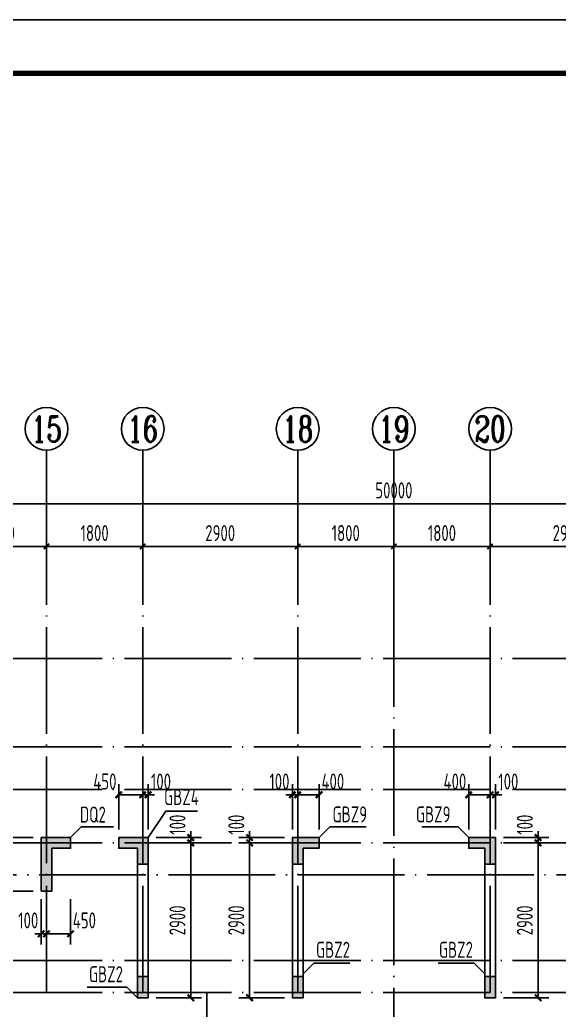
# Model space of a CAD drawing. Extents: x -1712635 to -854203, y -534641 to -21985.
# Drawn here: x -1343031 to -1332938, y -217615 to -199075 of the extents above; entities that cross this region are included whole.
import ezdxf
from ezdxf.enums import TextEntityAlignment as Align

# ---------------------------------------------------------------- set-up
doc = ezdxf.new("R2010")
doc.units = 0
doc.header["$LTSCALE"] = 1000
doc.linetypes.add('DOTE', pattern=[2.42, 2, -0.2, 0.02, -0.2])
doc.layers.get('0').update_dxf_attribs({"linetype": 'CONTINUOUS'})
doc.layers.get('Defpoints').update_dxf_attribs({"linetype": 'CONTINUOUS'})
for name, color, linetype in [('-TK', 7, 'CONTINUOUS'), ('A-AXIS', 1, 'CONTINUOUS'), ('A-DOTE', 10, 'DOTE'), ('AXIS_NUM', 7, 'CONTINUOUS'), ('S-Q墙实线', 6, 'CONTINUOUS'), ('S-Q墙标注', 3, 'CONTINUOUS'), ('S-X详图填充', 252, 'CONTINUOUS'), ('S-X详图实线', 4, 'CONTINUOUS'), ('S-Y一般标注', 3, 'CONTINUOUS'), ('S-Z柱编号', 6, 'CONTINUOUS')]:
    doc.layers.add(name, color=color, linetype=linetype)
doc.styles.add('TSSD_Axis', font='complex.shx', dxfattribs={"width": 0.7, "bigfont": 'hztxt.shx'})
doc.styles.add('TSSD_DIMENSION', font='Tssdeng.shx', dxfattribs={"width": 0.7, "bigfont": 'tssdchn.shx'})
doc.styles.add('TSSD_REIN', font='tssdeng.shx', dxfattribs={"width": 0.7, "height": 300, "bigfont": 'tssdchn.shx'})
doc.styles.add('结构文字', font='zstxt.shx', dxfattribs={"width": 0.7, "bigfont": 'zshz.shx'})
doc.dimstyles.new('STRUCK', dxfattribs={"dimtxt": 400, "dimasz": 121, "dimexe": 200, "dimexo": 150, "dimgap": 115, "dimtad": 1, "dimdec": 0, "dimdsep": 46, "dimtxsty": '结构文字', "dimblk": 'ARCHTICK', "dimcen": 400, "dimclrd": 3, "dimclre": 3, "dimclrt": 7, "dimadec": 0, "dimazin": 0, "dimtfac": 1, "dimtdec": 0, "dimtix": 1, "dimtmove": 2, "dimatfit": 3, "dimldrblk": '_DIMX', "dimfxl": 0, "dimtolj": 1, "dimtzin": 0, "dimarcsym": 0})
doc.dimstyles.new('TSSD_100_100', dxfattribs={"dimtxt": 300, "dimasz": 100, "dimexe": 100, "dimexo": 250, "dimgap": 100, "dimtad": 1, "dimdec": 0, "dimzin": 0, "dimdsep": 46, "dimtxsty": 'TSSD_DIMENSION', "dimblk": 'ARCHTICK', "dimcen": 0, "dimdle": 100, "dimclrt": 7, "dimadec": 0, "dimazin": 0, "dimtfac": 1, "dimtdec": 0, "dimtix": 1, "dimtmove": 2, "dimatfit": 3, "dimldrblk": 'ARCHTICK', "dimfxl": 0, "dimtolj": 1, "dimtzin": 0, "dimarcsym": 0})

# ---------------------------------------------------------------- blocks, each defined once
blk = doc.blocks.new('ts_axno')
at = {"color": 0, "linetype": 'ByBlock', "lineweight": -2}
blk.add_circle((0, 0), 0.5, dxfattribs=at)
at = {"color": 0, "linetype": 'ByBlock', "lineweight": -2, "style": 'TSSD_Axis', "width": 0.7}
blk.add_attdef('A', text='', height=0.6, dxfattribs=at).set_placement((0, 0), align=Align.MIDDLE_CENTER)
blk = doc.blocks.new('_ArchTick')
at = {"color": 0, "const_width": 0.35}
blk.add_lwpolyline([(-0.5, -0.5), (0.5, 0.5)], dxfattribs=at)
blk = doc.blocks.new('*D124')
at = {"layer": 'Defpoints', "color": 0}
for p in [(23100, 19250), (21400, 18250), (23100, 18250)]:
    blk.add_point(p, dxfattribs=at)
at = {"layer": 'S-Y一般标注', "color": 0, "lineweight": -2}
for p, q in [((21400, 18500), (21400, 19350)), ((23100, 18500), (23100, 19350)), ((21300, 19250), (23200, 19250))]:
    blk.add_line(p, q, dxfattribs=at)
at = {"layer": 'S-Y一般标注', "color": 0, "lineweight": -2, "xscale": 100, "yscale": 100, "zscale": 100, "rotation": 180}
blk.add_blockref('_ArchTick', (21400, 19250), dxfattribs=at)
at = {"layer": 'S-Y一般标注', "color": 0, "lineweight": -2, "xscale": 100, "yscale": 100, "zscale": 100}
blk.add_blockref('_ArchTick', (23100, 19250), dxfattribs=at)
at = {"layer": 'S-Y一般标注', "color": 7, "insert": (22250, 19500), "char_height": 300, "attachment_point": 5, "style": 'TSSD_DIMENSION'}
blk.add_mtext('\\A1;1700', dxfattribs=at)
blk = doc.blocks.new('*D125')
at = {"layer": 'Defpoints', "color": 0}
for p in [(24900, 19250), (23100, 18250), (24900, 18250)]:
    blk.add_point(p, dxfattribs=at)
at = {"layer": 'S-Y一般标注', "color": 0, "lineweight": -2}
for p, q in [((23100, 18500), (23100, 19350)), ((24900, 18500), (24900, 19350)), ((23000, 19250), (25000, 19250))]:
    blk.add_line(p, q, dxfattribs=at)
at = {"layer": 'S-Y一般标注', "color": 0, "lineweight": -2, "xscale": 100, "yscale": 100, "zscale": 100, "rotation": 180}
blk.add_blockref('_ArchTick', (23100, 19250), dxfattribs=at)
at = {"layer": 'S-Y一般标注', "color": 0, "lineweight": -2, "xscale": 100, "yscale": 100, "zscale": 100}
blk.add_blockref('_ArchTick', (24900, 19250), dxfattribs=at)
at = {"layer": 'S-Y一般标注', "color": 7, "insert": (24000, 19500), "char_height": 300, "attachment_point": 5, "style": 'TSSD_DIMENSION'}
blk.add_mtext('\\A1;1800', dxfattribs=at)
blk = doc.blocks.new('*D126')
at = {"layer": 'Defpoints', "color": 0}
for p in [(27800, 19250), (24900, 18250), (27800, 18250)]:
    blk.add_point(p, dxfattribs=at)
at = {"layer": 'S-Y一般标注', "color": 0, "lineweight": -2}
for p, q in [((24900, 18500), (24900, 19350)), ((27800, 18500), (27800, 19350)), ((24800, 19250), (27900, 19250))]:
    blk.add_line(p, q, dxfattribs=at)
at = {"layer": 'S-Y一般标注', "color": 0, "lineweight": -2, "xscale": 100, "yscale": 100, "zscale": 100, "rotation": 180}
blk.add_blockref('_ArchTick', (24900, 19250), dxfattribs=at)
at = {"layer": 'S-Y一般标注', "color": 0, "lineweight": -2, "xscale": 100, "yscale": 100, "zscale": 100}
blk.add_blockref('_ArchTick', (27800, 19250), dxfattribs=at)
at = {"layer": 'S-Y一般标注', "color": 7, "insert": (26350, 19500), "char_height": 300, "attachment_point": 5, "style": 'TSSD_DIMENSION'}
blk.add_mtext('\\A1;2900', dxfattribs=at)
blk = doc.blocks.new('*D127')
at = {"layer": 'Defpoints', "color": 0}
for p in [(29600, 19250), (27800, 18250), (29600, 18250)]:
    blk.add_point(p, dxfattribs=at)
at = {"layer": 'S-Y一般标注', "color": 0, "lineweight": -2}
for p, q in [((27800, 18500), (27800, 19350)), ((29600, 18500), (29600, 19350)), ((27700, 19250), (29700, 19250))]:
    blk.add_line(p, q, dxfattribs=at)
at = {"layer": 'S-Y一般标注', "color": 0, "lineweight": -2, "xscale": 100, "yscale": 100, "zscale": 100, "rotation": 180}
blk.add_blockref('_ArchTick', (27800, 19250), dxfattribs=at)
at = {"layer": 'S-Y一般标注', "color": 0, "lineweight": -2, "xscale": 100, "yscale": 100, "zscale": 100}
blk.add_blockref('_ArchTick', (29600, 19250), dxfattribs=at)
at = {"layer": 'S-Y一般标注', "color": 7, "insert": (28700, 19500), "char_height": 300, "attachment_point": 5, "style": 'TSSD_DIMENSION'}
blk.add_mtext('\\A1;1800', dxfattribs=at)
blk = doc.blocks.new('*D128')
at = {"layer": 'Defpoints', "color": 0}
for p in [(31400, 19250), (29600, 18250), (31400, 18250)]:
    blk.add_point(p, dxfattribs=at)
at = {"layer": 'S-Y一般标注', "color": 0, "lineweight": -2}
for p, q in [((29600, 18500), (29600, 19350)), ((31400, 18500), (31400, 19350)), ((29500, 19250), (31500, 19250))]:
    blk.add_line(p, q, dxfattribs=at)
at = {"layer": 'S-Y一般标注', "color": 0, "lineweight": -2, "xscale": 100, "yscale": 100, "zscale": 100, "rotation": 180}
blk.add_blockref('_ArchTick', (29600, 19250), dxfattribs=at)
at = {"layer": 'S-Y一般标注', "color": 0, "lineweight": -2, "xscale": 100, "yscale": 100, "zscale": 100}
blk.add_blockref('_ArchTick', (31400, 19250), dxfattribs=at)
at = {"layer": 'S-Y一般标注', "color": 7, "insert": (30500, 19500), "char_height": 300, "attachment_point": 5, "style": 'TSSD_DIMENSION'}
blk.add_mtext('\\A1;1800', dxfattribs=at)
blk = doc.blocks.new('*D129')
at = {"layer": 'Defpoints', "color": 0}
for p in [(34300, 19250), (31400, 18250), (34300, 18250)]:
    blk.add_point(p, dxfattribs=at)
at = {"layer": 'S-Y一般标注', "color": 0, "lineweight": -2}
for p, q in [((31400, 18500), (31400, 19350)), ((34300, 18500), (34300, 19350)), ((31300, 19250), (34400, 19250))]:
    blk.add_line(p, q, dxfattribs=at)
at = {"layer": 'S-Y一般标注', "color": 0, "lineweight": -2, "xscale": 100, "yscale": 100, "zscale": 100, "rotation": 180}
blk.add_blockref('_ArchTick', (31400, 19250), dxfattribs=at)
at = {"layer": 'S-Y一般标注', "color": 0, "lineweight": -2, "xscale": 100, "yscale": 100, "zscale": 100}
blk.add_blockref('_ArchTick', (34300, 19250), dxfattribs=at)
at = {"layer": 'S-Y一般标注', "color": 7, "insert": (32850, 19500), "char_height": 300, "attachment_point": 5, "style": 'TSSD_DIMENSION'}
blk.add_mtext('\\A1;2900', dxfattribs=at)
blk = doc.blocks.new('*D139')
at = {"layer": 'Defpoints', "color": 0}
for p in [(54600, 20050), (4600, 18250), (54600, 18250)]:
    blk.add_point(p, dxfattribs=at)
at = {"layer": 'S-Y一般标注', "color": 0, "lineweight": -2}
for p, q in [((4500, 20050), (54700, 20050)), ((4600, 18500), (4600, 20150)), ((54600, 18500), (54600, 20150))]:
    blk.add_line(p, q, dxfattribs=at)
at = {"layer": 'S-Y一般标注', "color": 0, "lineweight": -2, "xscale": 100, "yscale": 100, "zscale": 100, "rotation": 180}
blk.add_blockref('_ArchTick', (4600, 20050), dxfattribs=at)
at = {"layer": 'S-Y一般标注', "color": 0, "lineweight": -2, "xscale": 100, "yscale": 100, "zscale": 100}
blk.add_blockref('_ArchTick', (54600, 20050), dxfattribs=at)
at = {"layer": 'S-Y一般标注', "color": 7, "insert": (29600, 20300), "char_height": 300, "attachment_point": 5, "style": 'TSSD_DIMENSION'}
blk.add_mtext('\\A1;50000', dxfattribs=at)
blk = doc.blocks.new('*D1813')
at = {"layer": 'Defpoints', "color": 0}
for p in [(-1338731, -214484), (-1337931, -214484), (-1337931, -217384)]:
    blk.add_point(p, dxfattribs=at)
at = {"layer": 'S-Q墙标注', "color": 3, "lineweight": -2}
for p, q in [((-1338081, -214484), (-1338931, -214484)), ((-1338731, -217384), (-1338731, -214484)), ((-1338081, -217384), (-1338931, -217384))]:
    blk.add_line(p, q, dxfattribs=at)
at = {"layer": 'S-Q墙标注', "color": 3, "lineweight": -2, "xscale": 121, "yscale": 121, "zscale": 121}
for p, rotation in [((-1338731, -214484), 90), ((-1338731, -217384), 270)]:
    blk.add_blockref('_ArchTick', p, dxfattribs=dict(at, rotation=rotation))
at = {"layer": 'S-Q墙标注', "color": 7, "insert": (-1338981, -215934), "char_height": 300, "attachment_point": 5, "rotation": 90, "style": 'TSSD_REIN'}
blk.add_mtext('\\A1;2900', dxfattribs=at)
blk = doc.blocks.new('_DIMX')
blk.add_line((-150, 0), (150, 0))
at = {"const_width": 50}
blk.add_lwpolyline([(-70, -70), (70, 70)], dxfattribs=at)
blk = doc.blocks.new('*D1814')
at = {"layer": 'Defpoints', "color": 0}
for p in [(-1338731, -214384), (-1337931, -214384), (-1337931, -214484)]:
    blk.add_point(p, dxfattribs=at)
at = {"layer": 'S-Q墙标注', "color": 3, "lineweight": -2}
for p, q in [((-1338731, -214384), (-1338731, -214263)), ((-1338081, -214384), (-1338931, -214384)), ((-1338081, -214484), (-1338931, -214484)), ((-1338731, -214484), (-1338731, -214384)), ((-1338731, -214484), (-1338731, -214605))]:
    blk.add_line(p, q, dxfattribs=at)
at = {"layer": 'S-Q墙标注', "color": 3, "lineweight": -2, "xscale": 121, "yscale": 121, "zscale": 121}
for p, rotation in [((-1338731, -214384), 270), ((-1338731, -214484), 90)]:
    blk.add_blockref('_ArchTick', p, dxfattribs=dict(at, rotation=rotation))
at = {"layer": 'S-Q墙标注', "color": 7, "insert": (-1338981, -214142), "char_height": 300, "attachment_point": 5, "rotation": 90, "style": 'TSSD_REIN'}
blk.add_mtext('\\A1;100', dxfattribs=at)
blk = doc.blocks.new('*D1815')
at = {"layer": 'Defpoints', "color": 0}
for p in [(-1337831, -213584), (-1337831, -214384), (-1337431, -214384)]:
    blk.add_point(p, dxfattribs=at)
at = {"layer": 'S-Q墙标注', "color": 3, "lineweight": -2}
for p, q in [((-1337831, -214234), (-1337831, -213384)), ((-1337431, -214234), (-1337431, -213384)), ((-1337431, -213584), (-1337831, -213584))]:
    blk.add_line(p, q, dxfattribs=at)
at = {"layer": 'S-Q墙标注', "color": 3, "lineweight": -2, "xscale": 121, "yscale": 121, "zscale": 121, "rotation": 180}
blk.add_blockref('_ArchTick', (-1337831, -213584), dxfattribs=at)
at = {"layer": 'S-Q墙标注', "color": 3, "lineweight": -2, "xscale": 121, "yscale": 121, "zscale": 121}
blk.add_blockref('_ArchTick', (-1337431, -213584), dxfattribs=at)
at = {"layer": 'S-Q墙标注', "color": 7, "insert": (-1337173, -213334), "char_height": 300, "attachment_point": 5, "style": 'TSSD_REIN'}
blk.add_mtext('\\A1;400', dxfattribs=at)
blk = doc.blocks.new('*D1816')
at = {"layer": 'Defpoints', "color": 0}
for p in [(-1337931, -213584), (-1337931, -214384), (-1337831, -214384)]:
    blk.add_point(p, dxfattribs=at)
at = {"layer": 'S-Q墙标注', "color": 3, "lineweight": -2}
for p, q in [((-1337931, -214234), (-1337931, -213384)), ((-1337831, -214234), (-1337831, -213384)), ((-1337931, -213584), (-1338052, -213584)), ((-1337831, -213584), (-1337931, -213584)), ((-1337831, -213584), (-1337710, -213584))]:
    blk.add_line(p, q, dxfattribs=at)
at = {"layer": 'S-Q墙标注', "color": 3, "lineweight": -2, "xscale": 121, "yscale": 121, "zscale": 121}
blk.add_blockref('_ArchTick', (-1337931, -213584), dxfattribs=at)
at = {"layer": 'S-Q墙标注', "color": 3, "lineweight": -2, "xscale": 121, "yscale": 121, "zscale": 121, "rotation": 180}
blk.add_blockref('_ArchTick', (-1337831, -213584), dxfattribs=at)
at = {"layer": 'S-Q墙标注', "color": 7, "insert": (-1338173, -213334), "char_height": 300, "attachment_point": 5, "style": 'TSSD_REIN'}
blk.add_mtext('\\A1;100', dxfattribs=at)
blk = doc.blocks.new('*D1817')
at = {"layer": 'Defpoints', "color": 0}
for p in [(-1340631, -214484), (-1339831, -214484), (-1340631, -217384)]:
    blk.add_point(p, dxfattribs=at)
at = {"layer": 'S-Q墙标注', "color": 3, "lineweight": -2}
for p, q in [((-1340481, -214484), (-1339631, -214484)), ((-1339831, -217384), (-1339831, -214484)), ((-1340481, -217384), (-1339631, -217384))]:
    blk.add_line(p, q, dxfattribs=at)
at = {"layer": 'S-Q墙标注', "color": 3, "lineweight": -2, "xscale": 121, "yscale": 121, "zscale": 121}
for p, rotation in [((-1339831, -214484), 90), ((-1339831, -217384), 270)]:
    blk.add_blockref('_ArchTick', p, dxfattribs=dict(at, rotation=rotation))
at = {"layer": 'S-Q墙标注', "color": 7, "insert": (-1340081, -215934), "char_height": 300, "attachment_point": 5, "rotation": 90, "style": 'TSSD_REIN'}
blk.add_mtext('\\A1;2900', dxfattribs=at)
blk = doc.blocks.new('*D1818')
at = {"layer": 'Defpoints', "color": 0}
for p in [(-1340631, -214384), (-1340631, -214484), (-1339831, -214384)]:
    blk.add_point(p, dxfattribs=at)
at = {"layer": 'S-Q墙标注', "color": 3, "lineweight": -2}
for p, q in [((-1339831, -214384), (-1339831, -214263)), ((-1340481, -214384), (-1339631, -214384)), ((-1340481, -214484), (-1339631, -214484)), ((-1339831, -214484), (-1339831, -214384)), ((-1339831, -214484), (-1339831, -214605))]:
    blk.add_line(p, q, dxfattribs=at)
at = {"layer": 'S-Q墙标注', "color": 3, "lineweight": -2, "xscale": 121, "yscale": 121, "zscale": 121}
for p, rotation in [((-1339831, -214384), 270), ((-1339831, -214484), 90)]:
    blk.add_blockref('_ArchTick', p, dxfattribs=dict(at, rotation=rotation))
at = {"layer": 'S-Q墙标注', "color": 7, "insert": (-1340081, -214142), "char_height": 300, "attachment_point": 5, "rotation": 90, "style": 'TSSD_REIN'}
blk.add_mtext('\\A1;100', dxfattribs=at)
blk = doc.blocks.new('*D1819')
at = {"layer": 'Defpoints', "color": 0}
for p in [(-1340731, -213584), (-1340731, -214384), (-1340631, -214384)]:
    blk.add_point(p, dxfattribs=at)
at = {"layer": 'S-Q墙标注', "color": 3, "lineweight": -2}
for p, q in [((-1340731, -214234), (-1340731, -213384)), ((-1340631, -214234), (-1340631, -213384)), ((-1340731, -213584), (-1340852, -213584)), ((-1340631, -213584), (-1340731, -213584)), ((-1340631, -213584), (-1340510, -213584))]:
    blk.add_line(p, q, dxfattribs=at)
at = {"layer": 'S-Q墙标注', "color": 3, "lineweight": -2, "xscale": 121, "yscale": 121, "zscale": 121}
blk.add_blockref('_ArchTick', (-1340731, -213584), dxfattribs=at)
at = {"layer": 'S-Q墙标注', "color": 3, "lineweight": -2, "xscale": 121, "yscale": 121, "zscale": 121, "rotation": 180}
blk.add_blockref('_ArchTick', (-1340631, -213584), dxfattribs=at)
at = {"layer": 'S-Q墙标注', "color": 7, "insert": (-1340389, -213334), "char_height": 300, "attachment_point": 5, "style": 'TSSD_REIN'}
blk.add_mtext('\\A1;100', dxfattribs=at)
blk = doc.blocks.new('*D1820')
at = {"layer": 'Defpoints', "color": 0}
for p in [(-1341181, -213584), (-1341181, -214384), (-1340731, -214384)]:
    blk.add_point(p, dxfattribs=at)
at = {"layer": 'S-Q墙标注', "color": 3, "lineweight": -2}
for p, q in [((-1341181, -214234), (-1341181, -213384)), ((-1340731, -214234), (-1340731, -213384)), ((-1340731, -213584), (-1341181, -213584))]:
    blk.add_line(p, q, dxfattribs=at)
at = {"layer": 'S-Q墙标注', "color": 3, "lineweight": -2, "xscale": 121, "yscale": 121, "zscale": 121, "rotation": 180}
blk.add_blockref('_ArchTick', (-1341181, -213584), dxfattribs=at)
at = {"layer": 'S-Q墙标注', "color": 3, "lineweight": -2, "xscale": 121, "yscale": 121, "zscale": 121}
blk.add_blockref('_ArchTick', (-1340731, -213584), dxfattribs=at)
at = {"layer": 'S-Q墙标注', "color": 7, "insert": (-1341439, -213334), "char_height": 300, "attachment_point": 5, "style": 'TSSD_REIN'}
blk.add_mtext('\\A1;450', dxfattribs=at)
blk = doc.blocks.new('*D1821')
at = {"layer": 'Defpoints', "color": 0}
for p in [(-1343431, -214484), (-1342631, -214484), (-1342631, -215384)]:
    blk.add_point(p, dxfattribs=at)
at = {"layer": 'S-Q墙标注', "color": 3, "lineweight": -2}
for p, q in [((-1342781, -214484), (-1343631, -214484)), ((-1343431, -215384), (-1343431, -214484)), ((-1342781, -215384), (-1343631, -215384))]:
    blk.add_line(p, q, dxfattribs=at)
at = {"layer": 'S-Q墙标注', "color": 3, "lineweight": -2, "xscale": 121, "yscale": 121, "zscale": 121}
for p, rotation in [((-1343431, -214484), 90), ((-1343431, -215384), 270)]:
    blk.add_blockref('_ArchTick', p, dxfattribs=dict(at, rotation=rotation))
at = {"layer": 'S-Q墙标注', "color": 7, "insert": (-1343681, -214934), "char_height": 300, "attachment_point": 5, "rotation": 90, "style": 'TSSD_REIN'}
blk.add_mtext('\\A1;900', dxfattribs=at)
blk = doc.blocks.new('*D1822')
at = {"layer": 'Defpoints', "color": 0}
for p in [(-1343431, -214384), (-1342631, -214384), (-1342631, -214484)]:
    blk.add_point(p, dxfattribs=at)
at = {"layer": 'S-Q墙标注', "color": 3, "lineweight": -2}
for p, q in [((-1343431, -214384), (-1343431, -214263)), ((-1342781, -214384), (-1343631, -214384)), ((-1342781, -214484), (-1343631, -214484)), ((-1343431, -214484), (-1343431, -214384)), ((-1343431, -214484), (-1343431, -214605))]:
    blk.add_line(p, q, dxfattribs=at)
at = {"layer": 'S-Q墙标注', "color": 3, "lineweight": -2, "xscale": 121, "yscale": 121, "zscale": 121}
for p, rotation in [((-1343431, -214384), 270), ((-1343431, -214484), 90)]:
    blk.add_blockref('_ArchTick', p, dxfattribs=dict(at, rotation=rotation))
at = {"layer": 'S-Q墙标注', "color": 7, "insert": (-1343681, -214142), "char_height": 300, "attachment_point": 5, "rotation": 90, "style": 'TSSD_REIN'}
blk.add_mtext('\\A1;100', dxfattribs=at)
blk = doc.blocks.new('*D1823')
at = {"layer": 'Defpoints', "color": 0}
for p in [(-1342531, -215384), (-1342081, -215384), (-1342531, -216184)]:
    blk.add_point(p, dxfattribs=at)
at = {"layer": 'S-Q墙标注', "color": 3, "lineweight": -2}
for p, q in [((-1342531, -215534), (-1342531, -216384)), ((-1342081, -215534), (-1342081, -216384)), ((-1342081, -216184), (-1342531, -216184))]:
    blk.add_line(p, q, dxfattribs=at)
at = {"layer": 'S-Q墙标注', "color": 3, "lineweight": -2, "xscale": 121, "yscale": 121, "zscale": 121, "rotation": 180}
blk.add_blockref('_ArchTick', (-1342531, -216184), dxfattribs=at)
at = {"layer": 'S-Q墙标注', "color": 3, "lineweight": -2, "xscale": 121, "yscale": 121, "zscale": 121}
blk.add_blockref('_ArchTick', (-1342081, -216184), dxfattribs=at)
at = {"layer": 'S-Q墙标注', "color": 7, "insert": (-1341823, -215934), "char_height": 300, "attachment_point": 5, "style": 'TSSD_REIN'}
blk.add_mtext('\\A1;450', dxfattribs=at)
blk = doc.blocks.new('*D1824')
at = {"layer": 'Defpoints', "color": 0}
for p in [(-1342631, -215384), (-1342531, -215384), (-1342631, -216184)]:
    blk.add_point(p, dxfattribs=at)
at = {"layer": 'S-Q墙标注', "color": 3, "lineweight": -2}
for p, q in [((-1342631, -215534), (-1342631, -216384)), ((-1342531, -215534), (-1342531, -216384)), ((-1342631, -216184), (-1342752, -216184)), ((-1342531, -216184), (-1342631, -216184)), ((-1342531, -216184), (-1342410, -216184))]:
    blk.add_line(p, q, dxfattribs=at)
at = {"layer": 'S-Q墙标注', "color": 3, "lineweight": -2, "xscale": 121, "yscale": 121, "zscale": 121}
blk.add_blockref('_ArchTick', (-1342631, -216184), dxfattribs=at)
at = {"layer": 'S-Q墙标注', "color": 3, "lineweight": -2, "xscale": 121, "yscale": 121, "zscale": 121, "rotation": 180}
blk.add_blockref('_ArchTick', (-1342531, -216184), dxfattribs=at)
at = {"layer": 'S-Q墙标注', "color": 7, "insert": (-1342873, -215934), "char_height": 300, "attachment_point": 5, "style": 'TSSD_REIN'}
blk.add_mtext('\\A1;100', dxfattribs=at)
blk = doc.blocks.new('*D1888')
at = {"layer": 'Defpoints', "color": 0}
for p in [(-1334131, -214484), (-1333331, -214484), (-1334131, -217384)]:
    blk.add_point(p, dxfattribs=at)
at = {"layer": 'S-Q墙标注', "color": 3, "lineweight": -2}
for p, q in [((-1333981, -214484), (-1333131, -214484)), ((-1333331, -217384), (-1333331, -214484)), ((-1333981, -217384), (-1333131, -217384))]:
    blk.add_line(p, q, dxfattribs=at)
at = {"layer": 'S-Q墙标注', "color": 3, "lineweight": -2, "xscale": 121, "yscale": 121, "zscale": 121}
for p, rotation in [((-1333331, -214484), 90), ((-1333331, -217384), 270)]:
    blk.add_blockref('_ArchTick', p, dxfattribs=dict(at, rotation=rotation))
at = {"layer": 'S-Q墙标注', "color": 7, "insert": (-1333581, -215934), "char_height": 300, "attachment_point": 5, "rotation": 90, "style": 'TSSD_REIN'}
blk.add_mtext('\\A1;2900', dxfattribs=at)
blk = doc.blocks.new('*D1889')
at = {"layer": 'Defpoints', "color": 0}
for p in [(-1334131, -214384), (-1334131, -214484), (-1333331, -214384)]:
    blk.add_point(p, dxfattribs=at)
at = {"layer": 'S-Q墙标注', "color": 3, "lineweight": -2}
for p, q in [((-1333331, -214384), (-1333331, -214263)), ((-1333981, -214384), (-1333131, -214384)), ((-1333981, -214484), (-1333131, -214484)), ((-1333331, -214484), (-1333331, -214384)), ((-1333331, -214484), (-1333331, -214605))]:
    blk.add_line(p, q, dxfattribs=at)
at = {"layer": 'S-Q墙标注', "color": 3, "lineweight": -2, "xscale": 121, "yscale": 121, "zscale": 121}
for p, rotation in [((-1333331, -214384), 270), ((-1333331, -214484), 90)]:
    blk.add_blockref('_ArchTick', p, dxfattribs=dict(at, rotation=rotation))
at = {"layer": 'S-Q墙标注', "color": 7, "insert": (-1333581, -214142), "char_height": 300, "attachment_point": 5, "rotation": 90, "style": 'TSSD_REIN'}
blk.add_mtext('\\A1;100', dxfattribs=at)
blk = doc.blocks.new('*D1890')
at = {"layer": 'Defpoints', "color": 0}
for p in [(-1334231, -213584), (-1334631, -214384), (-1334231, -214384)]:
    blk.add_point(p, dxfattribs=at)
at = {"layer": 'S-Q墙标注', "color": 3, "lineweight": -2}
for p, q in [((-1334631, -214234), (-1334631, -213384)), ((-1334231, -214234), (-1334231, -213384)), ((-1334631, -213584), (-1334231, -213584))]:
    blk.add_line(p, q, dxfattribs=at)
at = {"layer": 'S-Q墙标注', "color": 3, "lineweight": -2, "xscale": 121, "yscale": 121, "zscale": 121, "rotation": 180}
blk.add_blockref('_ArchTick', (-1334631, -213584), dxfattribs=at)
at = {"layer": 'S-Q墙标注', "color": 3, "lineweight": -2, "xscale": 121, "yscale": 121, "zscale": 121}
blk.add_blockref('_ArchTick', (-1334231, -213584), dxfattribs=at)
at = {"layer": 'S-Q墙标注', "color": 7, "insert": (-1334889, -213334), "char_height": 300, "attachment_point": 5, "style": 'TSSD_REIN'}
blk.add_mtext('\\A1;400', dxfattribs=at)
blk = doc.blocks.new('*D1891')
at = {"layer": 'Defpoints', "color": 0}
for p in [(-1334131, -213584), (-1334231, -214384), (-1334131, -214384)]:
    blk.add_point(p, dxfattribs=at)
at = {"layer": 'S-Q墙标注', "color": 3, "lineweight": -2}
for p, q in [((-1334231, -214234), (-1334231, -213384)), ((-1334131, -214234), (-1334131, -213384)), ((-1334231, -213584), (-1334352, -213584)), ((-1334231, -213584), (-1334131, -213584)), ((-1334131, -213584), (-1334010, -213584))]:
    blk.add_line(p, q, dxfattribs=at)
at = {"layer": 'S-Q墙标注', "color": 3, "lineweight": -2, "xscale": 121, "yscale": 121, "zscale": 121}
blk.add_blockref('_ArchTick', (-1334231, -213584), dxfattribs=at)
at = {"layer": 'S-Q墙标注', "color": 3, "lineweight": -2, "xscale": 121, "yscale": 121, "zscale": 121, "rotation": 180}
blk.add_blockref('_ArchTick', (-1334131, -213584), dxfattribs=at)
at = {"layer": 'S-Q墙标注', "color": 7, "insert": (-1333889, -213334), "char_height": 300, "attachment_point": 5, "style": 'TSSD_REIN'}
blk.add_mtext('\\A1;100', dxfattribs=at)
blk = doc.blocks.new('A1')
blk.add_lwpolyline([(0, 59400), (0, 0), (84100, 0), (84100, 59400)], close=True)
at = {"const_width": 100}
blk.add_lwpolyline([(2500, 58400), (2500, 1000), (83100, 1000), (83100, 58400)], close=True, dxfattribs=at)
blk = doc.blocks.new('20210726.16395156')
at = {"layer": 'A-AXIS'}
for p, q in [((23100, 18249.9), (23100, 21049.9)), ((24900, 18249.9), (24900, 21049.9)), ((27800, 18249.9), (27800, 21049.9)), ((29600, 18249.9), (29600, 21049.9)), ((31400, 18249.9), (31400, 21049.9))]:
    blk.add_line(p, q, dxfattribs=at)
at = {"layer": 'A-DOTE'}
for p, q in [((23100, 10900), (23100, 18249.9)), ((24900, 10900), (24900, 18249.9)), ((27800, 10900), (27800, 18249.9)), ((29600, 18249.9), (29600, 3600)), ((31400, 10900), (31400, 18249.9)), ((55600, 17150), (3600, 17150)), ((55600, 15500), (3600, 15500)), ((55600, 14700), (3600, 14700)), ((55600, 13700), (3600, 13700)), ((3600, 13100.3), (55600, 13100.3)), ((55600, 11500), (3600, 11500)), ((55600, 10900), (3600, 10900)), ((26100, 10900), (26100, 3600))]:
    blk.add_line(p, q, dxfattribs=at)
at = {"layer": 'A-AXIS'}
ref = blk.add_blockref('ts_axno', (23100, 21449.9), dxfattribs=dict(at, xscale=800, yscale=800, zscale=800))
ref.add_attrib('9', '15', dxfattribs={"layer": 'AXIS_NUM', "height": 480, "style": 'TSSD_Axis', "width": 0.7}).set_placement((23100, 21449.9), align=Align.MIDDLE_CENTER)
ref = blk.add_blockref('ts_axno', (24900, 21449.9), dxfattribs=dict(at, xscale=800, yscale=800, zscale=800))
ref.add_attrib('10', '16', dxfattribs={"layer": 'AXIS_NUM', "height": 480, "style": 'TSSD_Axis', "width": 0.7}).set_placement((24900, 21449.9), align=Align.MIDDLE_CENTER)
ref = blk.add_blockref('ts_axno', (27800, 21449.9), dxfattribs=dict(at, xscale=800, yscale=800, zscale=800))
ref.add_attrib('11', '18', dxfattribs={"layer": 'AXIS_NUM', "height": 480, "style": 'TSSD_Axis', "width": 0.7}).set_placement((27800, 21449.9), align=Align.MIDDLE_CENTER)
ref = blk.add_blockref('ts_axno', (29600, 21449.9), dxfattribs=dict(at, xscale=800, yscale=800, zscale=800))
ref.add_attrib('12', '19', dxfattribs={"layer": 'AXIS_NUM', "height": 480, "style": 'TSSD_Axis', "width": 0.7}).set_placement((29600, 21449.9), align=Align.MIDDLE_CENTER)
ref = blk.add_blockref('ts_axno', (31400, 21449.9), dxfattribs=dict(at, xscale=800, yscale=800, zscale=800))
ref.add_attrib('13', '20', dxfattribs={"layer": 'AXIS_NUM', "height": 480, "style": 'TSSD_Axis', "width": 0.7}).set_placement((31400, 21449.9), align=Align.MIDDLE_CENTER)
at = {"layer": 'S-Y一般标注'}
for base, p1, p2, picture, middle in [((54600, 20049.9), (4600, 18249.9), (54600, 18249.9), '*D139', (29600, 20299.9)), ((23100, 19249.9), (21400, 18249.9), (23100, 18249.9), '*D124', (22250, 19499.9)), ((24900, 19249.9), (23100, 18249.9), (24900, 18249.9), '*D125', (24000, 19499.9)), ((27800, 19249.9), (24900, 18249.9), (27800, 18249.9), '*D126', (26350, 19499.9)), ((29600, 19249.9), (27800, 18249.9), (29600, 18249.9), '*D127', (28700, 19499.9)), ((31400, 19249.9), (29600, 18249.9), (31400, 18249.9), '*D128', (30500, 19499.9)), ((34300, 19249.9), (31400, 18249.9), (34300, 18249.9), '*D129', (32850, 19499.9))]:
    dim = blk.add_linear_dim(base=base, p1=p1, p2=p2, dimstyle='TSSD_100_100', dxfattribs=at)
    dim.commit()
    dim.dimension.update_dxf_attribs({"geometry": picture, "text_midpoint": middle})

msp = doc.modelspace()

# ---------------------------------------------------------------- hatches: boundary and pattern name
at = {"layer": 'S-X详图填充'}
h = msp.add_hatch(color=256, dxfattribs=at)
h.dxf.hatch_style = 1
h.paths.add_polyline_path([(-1342630.99, -214383.87), (-1342630.99, -215383.87), (-1342430.99, -215383.87), (-1342430.99, -214583.87), (-1342081.08, -214583.87), (-1342081.08, -214383.87)])
h = msp.add_hatch(color=256, dxfattribs=at)
h.dxf.hatch_style = 1
h.paths.add_polyline_path([(-1340831, -214883.87), (-1340631, -214883.87), (-1340631, -214383.87), (-1341181, -214383.87), (-1341181, -214583.87), (-1340831, -214583.87)])
h = msp.add_hatch(color=256, dxfattribs=at)
h.dxf.hatch_style = 1
h.paths.add_polyline_path([(-1337931, -214883.87), (-1337731, -214883.87), (-1337731, -214583.87), (-1337431.09, -214583.87), (-1337431.09, -214383.87), (-1337931, -214383.87)])
h = msp.add_hatch(color=256, dxfattribs=at)
h.dxf.hatch_style = 1
h.paths.add_polyline_path([(-1334330.98, -214883.87), (-1334130.98, -214883.87), (-1334130.98, -214383.87), (-1334630.89, -214383.87), (-1334630.89, -214583.87), (-1334330.98, -214583.87)])
h = msp.add_hatch(color=256, dxfattribs=at)
h.dxf.hatch_style = 1
h.paths.add_polyline_path([(-1340631, -216983.87), (-1340831, -216983.87), (-1340831, -217383.87), (-1340631, -217383.87)])
h = msp.add_hatch(color=256, dxfattribs=at)
h.dxf.hatch_style = 1
h.paths.add_polyline_path([(-1337731, -216983.87), (-1337931, -216983.87), (-1337931, -217383.87), (-1337731, -217383.87)])
h = msp.add_hatch(color=256, dxfattribs=at)
h.dxf.hatch_style = 1
h.paths.add_polyline_path([(-1334130.98, -216983.87), (-1334330.98, -216983.87), (-1334330.98, -217383.87), (-1334130.98, -217383.87)])

# ---------------------------------------------------------------- linework, layer by layer
at = {"layer": 'S-Q墙实线'}
for points in [[(-1342630.99, -214383.87), (-1342630.99, -215383.87), (-1342430.99, -215383.87), (-1342430.99, -214583.87), (-1342081.08, -214583.87), (-1342081.08, -214383.87)], [(-1340631, -214383.87), (-1341181, -214383.87), (-1341181, -214583.87), (-1340831, -214583.87), (-1340831, -217383.87), (-1340631, -217383.87)], [(-1337931, -214383.87), (-1337931, -217383.87), (-1337731, -217383.87), (-1337731, -214583.87), (-1337431.09, -214583.87), (-1337431.09, -214383.87)], [(-1334130.98, -214383.87), (-1334630.89, -214383.87), (-1334630.89, -214583.87), (-1334330.98, -214583.87), (-1334330.98, -217383.87), (-1334130.98, -217383.87)]]:
    msp.add_lwpolyline(points, close=True, dxfattribs=at)
at = {"layer": 'S-X详图实线'}
for points in [[(-1342630.99, -214383.87), (-1342630.99, -215383.87), (-1342430.99, -215383.87), (-1342430.99, -214583.87), (-1342081.08, -214583.87), (-1342081.08, -214383.87), (-1342630.99, -214383.87)], [(-1340831, -214883.87), (-1340631, -214883.87), (-1340631, -214383.87), (-1341181, -214383.87), (-1341181, -214583.87), (-1340831, -214583.87), (-1340831, -214883.87)], [(-1337931, -214883.87), (-1337731, -214883.87), (-1337731, -214583.87), (-1337431.09, -214583.87), (-1337431.09, -214383.87), (-1337931, -214383.87), (-1337931, -214883.87)], [(-1334330.98, -214883.87), (-1334130.98, -214883.87), (-1334130.98, -214383.87), (-1334630.89, -214383.87), (-1334630.89, -214583.87), (-1334330.98, -214583.87), (-1334330.98, -214883.87)], [(-1340631, -216983.87), (-1340831, -216983.87), (-1340831, -217383.87), (-1340631, -217383.87), (-1340631, -216983.87)], [(-1337731, -216983.87), (-1337931, -216983.87), (-1337931, -217383.87), (-1337731, -217383.87), (-1337731, -216983.87)], [(-1334130.98, -216983.87), (-1334330.98, -216983.87), (-1334330.98, -217383.87), (-1334130.98, -217383.87), (-1334130.98, -216983.87)]]:
    msp.add_lwpolyline(points, close=True, dxfattribs=at)
at = {"layer": 'S-Z柱编号', "color": 7}
for points in [[(-1340631, -214383.87), (-1340298.56, -213887.24), (-1339708.72, -213887.24)], [(-1342081.08, -214383.87), (-1341881.08, -214183.87), (-1341275.07, -214183.87)], [(-1337431.09, -214383.87), (-1337231.09, -214183.87), (-1336551.66, -214183.87)], [(-1334630.89, -214383.87), (-1334830.89, -214183.87), (-1335510.32, -214183.87)], [(-1337731, -216933.87), (-1337531, -216733.87), (-1336857.48, -216733.87)], [(-1334330.98, -216933.87), (-1334530.98, -216733.87), (-1335204.5, -216733.87)], [(-1340831, -217383.87), (-1341031, -217183.87), (-1341771.33, -217183.87)]]:
    msp.add_lwpolyline(points, dxfattribs=at)

# ---------------------------------------------------------------- block references
at = {"layer": '-TK'}
msp.add_blockref('A1', (-1375868.9, -258475.41), dxfattribs=at)
at = {"layer": 'A-DOTE'}
msp.add_blockref('20210726.16395156', (-1365630.99, -228183.92), dxfattribs=at)

# ---------------------------------------------------------------- texts
at = {"layer": 'S-Z柱编号', "color": 7, "style": 'TSSD_REIN', "width": 0.7}
for s, p in [('GBZ4', (-1340331, -213865.69)), ('DQ2', (-1341905.76, -214193.14)), ('GBZ9', (-1337178.73, -214189.7)), ('GBZ9', (-1335618.25, -214189.7)), ('GBZ2', (-1337488.15, -216723.29)), ('GBZ2', (-1335187.67, -216723.29)), ('GBZ2', (-1341736.77, -217181.15))]:
    msp.add_text(s, height=300, dxfattribs=at).set_placement(p, align=Align.BOTTOM_LEFT)

# ---------------------------------------------------------------- dimensions: what is measured, and where the dimension line sits
at = {"layer": 'S-Q墙标注'}
for base, p1, p2, angle, picture, middle in [((-1341181, -213583.87), (-1340730.99, -214383.87), (-1341181, -214383.87), 180, '*D1820', (-1341439.07, -213333.87)), ((-1340730.99, -213583.87), (-1340631, -214383.87), (-1340730.99, -214383.87), 180, '*D1819', (-1340389.07, -213333.87)), ((-1337931, -213583.87), (-1337830.99, -214383.87), (-1337931, -214383.87), 180, '*D1816', (-1338172.92, -213333.87)), ((-1337830.99, -213583.87), (-1337431.08, -214383.87), (-1337830.99, -214383.87), 180, '*D1815', (-1337173.01, -213333.87)), ((-1343431, -214383.87), (-1342631, -214483.87), (-1342631, -214383.87), 90, '*D1822', (-1343681, -214141.95)), ((-1339831, -214383.87), (-1340631, -214483.87), (-1340631, -214383.87), 90, '*D1818', (-1340081, -214141.95)), ((-1338731, -214383.87), (-1337931, -214483.87), (-1337931, -214383.87), 90, '*D1814', (-1338981, -214141.95)), ((-1333330.98, -214383.87), (-1334130.98, -214483.87), (-1334130.98, -214383.87), 90, '*D1889', (-1333580.98, -214141.95)), ((-1342631, -216183.87), (-1342530.99, -215383.87), (-1342631, -215383.87), 180, '*D1824', (-1342872.92, -215933.87)), ((-1342530.99, -216183.87), (-1342081.08, -215383.87), (-1342530.99, -215383.87), 180, '*D1823', (-1341823, -215933.87))]:
    dim = msp.add_linear_dim(base=base, p1=p1, p2=p2, angle=angle, dimstyle='STRUCK', override={"dimtxt": 300, "dimgap": 100, "dimtxsty": 'TSSD_REIN'}, dxfattribs=at)
    dim.commit()
    dim.dimension.update_dxf_attribs({"geometry": picture, "text_midpoint": middle, "dimtype": 160})
for base, p1, p2, picture, middle in [((-1334230.99, -213583.87), (-1334630.89, -214383.87), (-1334230.99, -214383.87), '*D1890', (-1334888.97, -213333.87)), ((-1334130.98, -213583.87), (-1334230.99, -214383.87), (-1334130.98, -214383.87), '*D1891', (-1333889.05, -213333.87))]:
    dim = msp.add_linear_dim(base=base, p1=p1, p2=p2, dimstyle='STRUCK', override={"dimtxt": 300, "dimgap": 100, "dimtxsty": 'TSSD_REIN'}, dxfattribs=at)
    dim.commit()
    dim.dimension.update_dxf_attribs({"geometry": picture, "text_midpoint": middle, "dimtype": 160})
for base, p1, p2, picture, middle in [((-1343431, -214483.87), (-1342631, -215383.87), (-1342631, -214483.87), '*D1821', (-1343681, -214933.87)), ((-1339831, -214483.87), (-1340631, -217383.87), (-1340631, -214483.87), '*D1817', (-1340081, -215933.87)), ((-1338731, -214483.87), (-1337931, -217383.87), (-1337931, -214483.87), '*D1813', (-1338981, -215933.87)), ((-1333330.98, -214483.87), (-1334130.98, -217383.87), (-1334130.98, -214483.87), '*D1888', (-1333580.98, -215933.87))]:
    dim = msp.add_linear_dim(base=base, p1=p1, p2=p2, angle=90, dimstyle='STRUCK', override={"dimtxt": 300, "dimgap": 100, "dimtxsty": 'TSSD_REIN'}, dxfattribs=at)
    dim.commit()
    dim.dimension.update_dxf_attribs({"geometry": picture, "text_midpoint": middle})

doc.saveas('drawing.dxf')
